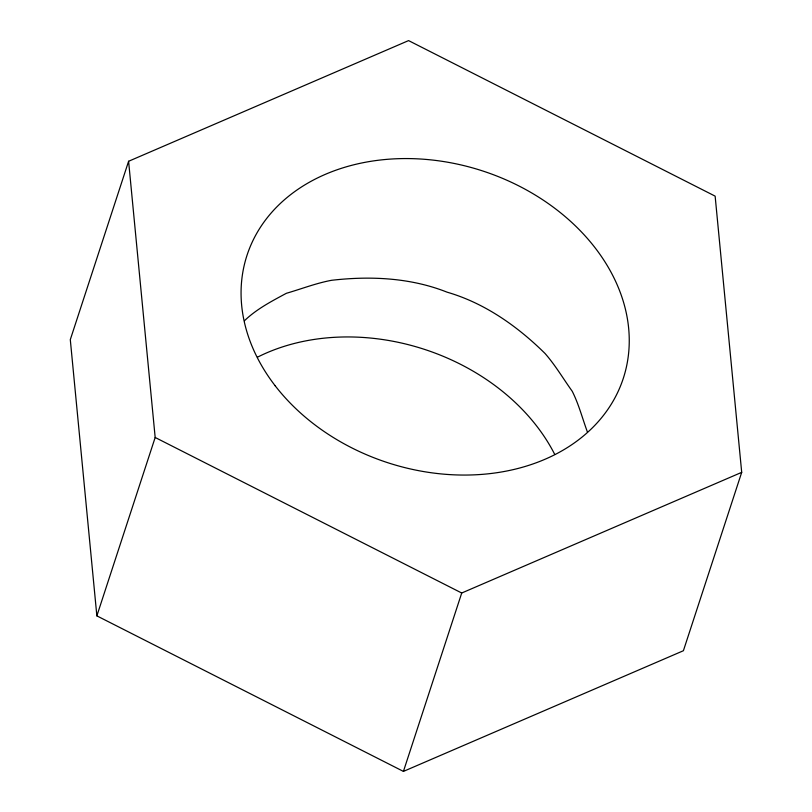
<?xml version="1.0" encoding="UTF-8"?>
<svg xmlns="http://www.w3.org/2000/svg" width="812" height="812" viewBox="0 0 812 812"><rect width="100%" height="100%" fill="white"/><g stroke="black" fill="none" stroke-linecap="round" stroke-linejoin="round"><path stroke-width="1.22" d="M128.6 161.273L70.299 339.649L96.861 615.861L403.422 771.4L683.399 650.727L741.701 472.351L715.139 196.139L408.578 40.6L128.6 161.273L155.173 437.475L96.861 615.861M403.422 771.4L461.723 593.014L741.701 472.351M244.493 320.71C256.511 309.088 271.726 301.181 286.382 293.294C301.556 288.889 316.03 283.205 331.529 280.302C370.252 275.826 410.517 277.653 447.047 292.158C484.642 303.059 517.447 326.221 545.065 353.504C555.367 365.258 563.132 378.575 572.257 391.303C578.844 404.396 582.366 418.342 587.462 432.126M155.173 437.475L461.723 593.014M257.485 357.178A197.955 153.407 18.1 0 1 554.596 454.152M275.166 385.761A197.955 153.407 18.1 0 0 610.33 405.685A197.955 153.407 18.1 0 0 419.966 158.979A197.955 153.407 18.1 0 0 275.166 385.761"/></g></svg>
